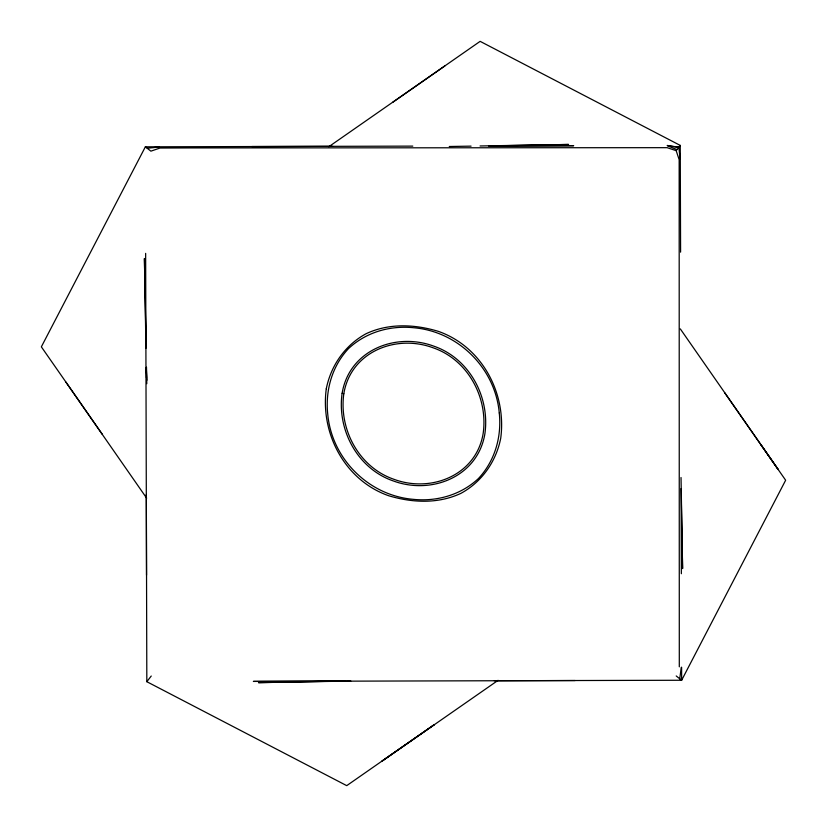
<?xml version="1.0" encoding="UTF-8"?>
<svg xmlns="http://www.w3.org/2000/svg" width="827" height="827" viewBox="0 0 827 827"><rect width="100%" height="100%" fill="white"/><g stroke="black" fill="none" stroke-linecap="round" stroke-linejoin="round"><path stroke-width="1.24" d="M679.298 666.82L679.163 159.673L676.166 150.659L667.141 147.671L189.197 147.93L160.004 148.033L150.886 151.155L145.366 146.824L41.35 346.833L102.383 434.413M724.607 392.649L785.65 480.239L681.644 680.259L679.763 678.812L681.231 667.441M676.166 150.659L680.249 145.418L480.136 41.35L328.836 146.699M382.208 760.985L434.33 724.628L346.73 785.65L146.824 681.696L151.248 676.031M392.577 102.403L444.905 65.891M381.981 761.129L498.081 680.342M147.247 148.26L159.249 147.03M488.54 145.965L568.573 144.456L480.063 145.976M343.67 681.024L258.479 682.637L350.813 681.045M449.268 146.503L471.08 146.131M145.366 146.824L332.63 146.348M344.838 681.034L253.362 681.407L575.106 680.538M489.832 145.965L573.7 145.697L493.254 145.903M251.915 146.544L412.807 146.121M494.391 680.735L681.644 680.259L681.603 667.203M680.135 159.104L678.833 147.278L667.482 145.81L676.982 149.615M667.203 145.449L678.833 147.278M676.207 675.948L679.763 678.812M760.974 444.771L778.197 469.519L680.311 328.898M65.881 382.074L146.658 498.154M146.286 367.519L146.865 380.286M145.965 338.956L144.415 258.489L145.955 348.281M146.493 367.198L146.792 383.707M681.024 477.52L682.595 568.594L681.086 488.561L681.355 573.721M680.249 145.418L680.59 252.163M145.934 338.532L145.965 341.065M146.327 367.653L146.462 377.774M146.824 681.696L146.327 494.474M145.645 253.372L146.534 575.147M499.27 412.993C501.782 436.78 494.949 460.866 478.471 478.502C460.835 495.001 436.749 501.813 412.962 499.312C368.449 495.394 331.658 458.592 327.73 414.089C325.228 390.292 332.051 366.206 348.529 348.57C366.165 332.082 390.251 325.259 414.038 327.771C458.551 331.679 495.342 368.48 499.27 412.993M326.283 388.783C320.225 433.751 345.035 480.446 388.68 495.735C412.332 502.868 438.165 504.046 460.949 493.337C481.893 481.914 496.097 461.569 500.717 438.289C506.775 393.321 481.965 346.627 438.32 331.348C414.668 324.215 388.835 323.016 366.051 333.736C345.107 345.148 330.914 365.503 326.283 388.783M343.815 393.755C338.801 429.44 359.011 467.203 393.673 479.205C431.094 493.223 476.331 475.287 483.185 433.317C488.199 397.632 467.989 359.869 433.327 347.867C395.906 333.85 350.669 351.785 343.815 393.755M342.12 393.29C336.878 429.864 357.574 468.651 393.156 480.89C431.518 495.156 477.789 476.724 484.891 433.782C490.122 397.208 469.436 358.422 433.844 346.172C395.492 331.916 349.211 350.338 342.12 393.29"/></g></svg>
